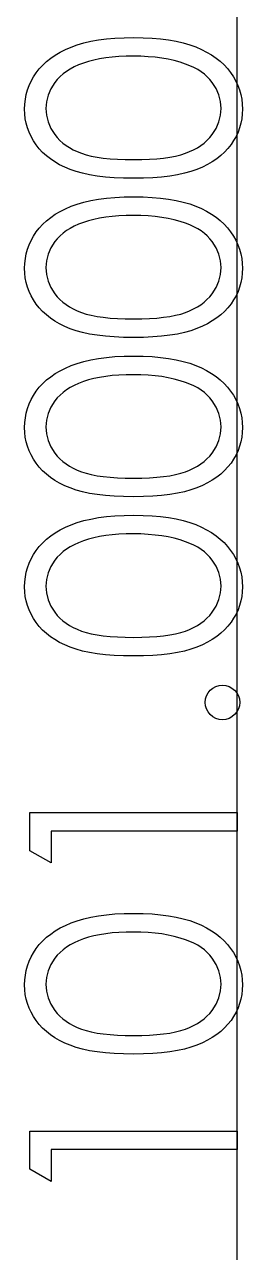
# Model space of a CAD drawing. Header units: millimetres. Extents: x -496 to 15, y 154 to 434.
# Drawn here: x -390.24 to -387.08, y 193.3 to 211.09 of the extents above; entities that cross this region are included whole.
import ezdxf

# ---------------------------------------------------------------- set-up
doc = ezdxf.new("R2010")
doc.units = ezdxf.units.MM

msp = doc.modelspace()

# ---------------------------------------------------------------- linework, layer by layer
at = {"color": 7, "linetype": 'Continuous'}
msp.add_line((-387.161, 164.056), (-387.161, 293.248), dxfattribs=at)
at = {"color": 7, "linetype": 'Continuous', "flags": 128}
for points in [[(-388.66, 208.863), (-388.804, 208.865), (-388.94, 208.871), (-389.068, 208.881), (-389.187, 208.895), (-389.297, 208.913), (-389.4, 208.935), (-389.493, 208.961), (-389.579, 208.99), (-389.657, 209.023), (-389.731, 209.06), (-389.8, 209.1), (-389.864, 209.143), (-389.923, 209.19), (-389.977, 209.239), (-390.026, 209.292), (-390.071, 209.348), (-390.11, 209.407), (-390.144, 209.468), (-390.172, 209.53), (-390.196, 209.594), (-390.215, 209.66), (-390.228, 209.727), (-390.236, 209.795), (-390.238, 209.866), (-390.238, 209.866), (-390.236, 209.938), (-390.227, 210.008), (-390.215, 210.076), (-390.196, 210.143), (-390.172, 210.208), (-390.143, 210.271), (-390.109, 210.333), (-390.07, 210.392), (-390.025, 210.449), (-389.975, 210.504), (-389.92, 210.555), (-389.859, 210.603), (-389.794, 210.648), (-389.722, 210.69), (-389.647, 210.729), (-389.565, 210.765), (-389.477, 210.797), (-389.382, 210.825), (-389.279, 210.848), (-389.17, 210.868), (-389.053, 210.883), (-388.929, 210.893), (-388.798, 210.899), (-388.66, 210.902), (-388.66, 210.902), (-388.522, 210.899), (-388.391, 210.893), (-388.268, 210.883), (-388.152, 210.868), (-388.043, 210.849), (-387.941, 210.826), (-387.847, 210.798), (-387.76, 210.767), (-387.678, 210.731), (-387.603, 210.693), (-387.532, 210.651), (-387.466, 210.606), (-387.406, 210.558), (-387.35, 210.506), (-387.3, 210.452), (-387.255, 210.394), (-387.215, 210.334), (-387.18, 210.272), (-387.151, 210.208), (-387.127, 210.143), (-387.108, 210.077), (-387.095, 210.008), (-387.087, 209.938), (-387.084, 209.866), (-387.084, 209.866), (-387.087, 209.795), (-387.094, 209.727), (-387.108, 209.66), (-387.126, 209.595), (-387.148, 209.531), (-387.177, 209.469), (-387.211, 209.409), (-387.249, 209.351), (-387.293, 209.295), (-387.342, 209.242), (-387.396, 209.193), (-387.456, 209.146), (-387.52, 209.103), (-387.589, 209.063), (-387.663, 209.026), (-387.743, 208.992), (-387.829, 208.962), (-387.923, 208.936), (-388.025, 208.914), (-388.136, 208.896), (-388.255, 208.881), (-388.382, 208.871), (-388.517, 208.865), (-388.66, 208.863)], [(-388.661, 209.133), (-388.541, 209.134), (-388.428, 209.139), (-388.323, 209.146), (-388.225, 209.155), (-388.135, 209.169), (-388.052, 209.184), (-387.977, 209.203), (-387.91, 209.225), (-387.848, 209.249), (-387.79, 209.276), (-387.736, 209.306), (-387.686, 209.338), (-387.639, 209.374), (-387.597, 209.411), (-387.558, 209.452), (-387.523, 209.496), (-387.466, 209.587), (-387.425, 209.681), (-387.4, 209.777), (-387.392, 209.875), (-387.392, 209.875), (-387.4, 209.975), (-387.424, 210.071), (-387.464, 210.163), (-387.52, 210.253), (-387.555, 210.295), (-387.593, 210.335), (-387.635, 210.372), (-387.681, 210.407), (-387.731, 210.439), (-387.786, 210.469), (-387.844, 210.495), (-387.907, 210.519), (-387.907, 210.519), (-387.987, 210.545), (-388.072, 210.569), (-388.16, 210.588), (-388.252, 210.604), (-388.348, 210.616), (-388.448, 210.625), (-388.553, 210.631), (-388.661, 210.633), (-388.661, 210.633), (-388.769, 210.631), (-388.873, 210.627), (-388.971, 210.618), (-389.064, 210.607), (-389.152, 210.593), (-389.235, 210.576), (-389.313, 210.555), (-389.386, 210.532), (-389.455, 210.505), (-389.518, 210.476), (-389.577, 210.445), (-389.631, 210.411), (-389.68, 210.375), (-389.725, 210.336), (-389.765, 210.295), (-389.8, 210.252), (-389.857, 210.161), (-389.898, 210.069), (-389.922, 209.973), (-389.93, 209.875), (-389.93, 209.875), (-389.922, 209.776), (-389.898, 209.679), (-389.857, 209.586), (-389.8, 209.496), (-389.765, 209.452), (-389.727, 209.412), (-389.685, 209.374), (-389.638, 209.339), (-389.588, 209.307), (-389.534, 209.277), (-389.477, 209.25), (-389.415, 209.225), (-389.347, 209.204), (-389.272, 209.185), (-389.189, 209.169), (-389.099, 209.156), (-389.001, 209.146), (-388.895, 209.139), (-388.782, 209.134), (-388.661, 209.133)], [(-388.66, 206.556), (-388.804, 206.558), (-388.94, 206.564), (-389.068, 206.574), (-389.187, 206.588), (-389.297, 206.605), (-389.4, 206.627), (-389.493, 206.653), (-389.579, 206.683), (-389.657, 206.716), (-389.731, 206.752), (-389.8, 206.792), (-389.864, 206.836), (-389.923, 206.882), (-389.977, 206.931), (-390.026, 206.984), (-390.071, 207.041), (-390.11, 207.1), (-390.144, 207.16), (-390.172, 207.222), (-390.196, 207.286), (-390.215, 207.352), (-390.228, 207.419), (-390.236, 207.488), (-390.238, 207.559), (-390.238, 207.559), (-390.236, 207.63), (-390.227, 207.701), (-390.215, 207.768), (-390.196, 207.835), (-390.172, 207.9), (-390.143, 207.963), (-390.109, 208.025), (-390.07, 208.085), (-390.025, 208.142), (-389.975, 208.196), (-389.92, 208.247), (-389.859, 208.295), (-389.794, 208.341), (-389.722, 208.383), (-389.647, 208.421), (-389.565, 208.457), (-389.477, 208.489), (-389.382, 208.517), (-389.279, 208.541), (-389.17, 208.56), (-389.053, 208.575), (-388.929, 208.586), (-388.798, 208.592), (-388.66, 208.594), (-388.66, 208.594), (-388.522, 208.592), (-388.391, 208.586), (-388.268, 208.575), (-388.152, 208.561), (-388.043, 208.541), (-387.941, 208.518), (-387.847, 208.491), (-387.76, 208.459), (-387.678, 208.423), (-387.603, 208.385), (-387.532, 208.344), (-387.466, 208.298), (-387.406, 208.25), (-387.35, 208.199), (-387.3, 208.144), (-387.255, 208.086), (-387.215, 208.026), (-387.18, 207.964), (-387.151, 207.901), (-387.127, 207.836), (-387.108, 207.769), (-387.095, 207.701), (-387.087, 207.63), (-387.084, 207.559), (-387.084, 207.559), (-387.087, 207.488), (-387.094, 207.419), (-387.108, 207.352), (-387.126, 207.287), (-387.148, 207.223), (-387.177, 207.161), (-387.211, 207.101), (-387.249, 207.043), (-387.293, 206.987), (-387.342, 206.934), (-387.396, 206.885), (-387.456, 206.839), (-387.52, 206.795), (-387.589, 206.755), (-387.663, 206.718), (-387.743, 206.684), (-387.829, 206.654), (-387.923, 206.628), (-388.025, 206.606), (-388.136, 206.588), (-388.255, 206.574), (-388.382, 206.564), (-388.517, 206.558), (-388.66, 206.556)], [(-388.661, 206.825), (-388.541, 206.826), (-388.428, 206.831), (-388.323, 206.838), (-388.225, 206.848), (-388.135, 206.861), (-388.052, 206.877), (-387.977, 206.895), (-387.91, 206.917), (-387.848, 206.942), (-387.79, 206.969), (-387.736, 206.998), (-387.686, 207.03), (-387.639, 207.066), (-387.597, 207.104), (-387.558, 207.145), (-387.523, 207.188), (-387.466, 207.279), (-387.425, 207.373), (-387.4, 207.469), (-387.392, 207.568), (-387.392, 207.568), (-387.4, 207.667), (-387.424, 207.763), (-387.464, 207.856), (-387.52, 207.945), (-387.555, 207.988), (-387.593, 208.027), (-387.635, 208.065), (-387.681, 208.1), (-387.731, 208.131), (-387.786, 208.161), (-387.844, 208.187), (-387.907, 208.211), (-387.907, 208.211), (-387.987, 208.238), (-388.072, 208.261), (-388.16, 208.28), (-388.252, 208.297), (-388.348, 208.309), (-388.448, 208.318), (-388.553, 208.323), (-388.661, 208.325), (-388.661, 208.325), (-388.769, 208.323), (-388.873, 208.319), (-388.971, 208.311), (-389.064, 208.3), (-389.152, 208.285), (-389.235, 208.268), (-389.313, 208.247), (-389.386, 208.224), (-389.455, 208.198), (-389.518, 208.169), (-389.577, 208.137), (-389.631, 208.104), (-389.68, 208.068), (-389.725, 208.029), (-389.765, 207.988), (-389.8, 207.945), (-389.857, 207.854), (-389.898, 207.761), (-389.922, 207.666), (-389.93, 207.568), (-389.93, 207.568), (-389.922, 207.469), (-389.898, 207.372), (-389.857, 207.279), (-389.8, 207.188), (-389.765, 207.145), (-389.727, 207.104), (-389.685, 207.067), (-389.638, 207.032), (-389.588, 206.999), (-389.534, 206.969), (-389.477, 206.942), (-389.415, 206.917), (-389.347, 206.896), (-389.272, 206.877), (-389.189, 206.861), (-389.099, 206.848), (-389.001, 206.838), (-388.895, 206.831), (-388.782, 206.826), (-388.661, 206.825)], [(-388.66, 204.248), (-388.804, 204.25), (-388.94, 204.256), (-389.068, 204.266), (-389.187, 204.28), (-389.297, 204.297), (-389.4, 204.32), (-389.493, 204.345), (-389.579, 204.375), (-389.657, 204.408), (-389.731, 204.445), (-389.8, 204.485), (-389.864, 204.528), (-389.923, 204.574), (-389.977, 204.624), (-390.026, 204.676), (-390.071, 204.733), (-390.11, 204.792), (-390.144, 204.853), (-390.172, 204.914), (-390.196, 204.979), (-390.215, 205.044), (-390.228, 205.112), (-390.236, 205.18), (-390.238, 205.251), (-390.238, 205.251), (-390.236, 205.323), (-390.227, 205.393), (-390.215, 205.461), (-390.196, 205.527), (-390.172, 205.592), (-390.143, 205.655), (-390.109, 205.717), (-390.07, 205.777), (-390.025, 205.834), (-389.975, 205.889), (-389.92, 205.94), (-389.859, 205.988), (-389.794, 206.033), (-389.722, 206.075), (-389.647, 206.113), (-389.565, 206.149), (-389.477, 206.181), (-389.382, 206.21), (-389.279, 206.233), (-389.17, 206.252), (-389.053, 206.267), (-388.929, 206.278), (-388.798, 206.284), (-388.66, 206.286), (-388.66, 206.286), (-388.522, 206.284), (-388.391, 206.278), (-388.268, 206.267), (-388.152, 206.253), (-388.043, 206.234), (-387.941, 206.21), (-387.847, 206.183), (-387.76, 206.151), (-387.678, 206.116), (-387.603, 206.077), (-387.532, 206.036), (-387.466, 205.991), (-387.406, 205.943), (-387.35, 205.891), (-387.3, 205.836), (-387.255, 205.779), (-387.215, 205.719), (-387.18, 205.657), (-387.151, 205.593), (-387.127, 205.528), (-387.108, 205.461), (-387.095, 205.393), (-387.087, 205.323), (-387.084, 205.251), (-387.084, 205.251), (-387.087, 205.18), (-387.094, 205.112), (-387.108, 205.044), (-387.126, 204.979), (-387.148, 204.916), (-387.177, 204.854), (-387.211, 204.794), (-387.249, 204.735), (-387.293, 204.679), (-387.342, 204.627), (-387.396, 204.577), (-387.456, 204.531), (-387.52, 204.488), (-387.589, 204.448), (-387.663, 204.41), (-387.743, 204.377), (-387.829, 204.347), (-387.923, 204.32), (-388.025, 204.298), (-388.136, 204.28), (-388.255, 204.266), (-388.382, 204.256), (-388.517, 204.25), (-388.66, 204.248)], [(-388.661, 204.517), (-388.541, 204.518), (-388.428, 204.523), (-388.323, 204.53), (-388.225, 204.54), (-388.135, 204.553), (-388.052, 204.569), (-387.977, 204.588), (-387.91, 204.609), (-387.848, 204.634), (-387.79, 204.661), (-387.736, 204.69), (-387.686, 204.723), (-387.639, 204.758), (-387.597, 204.796), (-387.558, 204.837), (-387.523, 204.88), (-387.466, 204.972), (-387.425, 205.065), (-387.4, 205.161), (-387.392, 205.26), (-387.392, 205.26), (-387.4, 205.359), (-387.424, 205.455), (-387.464, 205.548), (-387.52, 205.637), (-387.555, 205.68), (-387.593, 205.72), (-387.635, 205.757), (-387.681, 205.792), (-387.731, 205.824), (-387.786, 205.853), (-387.844, 205.88), (-387.907, 205.904), (-387.907, 205.904), (-387.987, 205.93), (-388.072, 205.954), (-388.16, 205.973), (-388.252, 205.989), (-388.348, 206.001), (-388.448, 206.01), (-388.553, 206.015), (-388.661, 206.017), (-388.661, 206.017), (-388.769, 206.015), (-388.873, 206.011), (-388.971, 206.003), (-389.064, 205.992), (-389.152, 205.978), (-389.235, 205.961), (-389.313, 205.94), (-389.386, 205.916), (-389.455, 205.89), (-389.518, 205.861), (-389.577, 205.83), (-389.631, 205.796), (-389.68, 205.76), (-389.725, 205.721), (-389.765, 205.68), (-389.8, 205.637), (-389.857, 205.546), (-389.898, 205.454), (-389.922, 205.358), (-389.93, 205.26), (-389.93, 205.26), (-389.922, 205.161), (-389.898, 205.064), (-389.857, 204.971), (-389.8, 204.88), (-389.765, 204.837), (-389.727, 204.797), (-389.685, 204.759), (-389.638, 204.724), (-389.588, 204.692), (-389.534, 204.661), (-389.477, 204.634), (-389.415, 204.61), (-389.347, 204.588), (-389.272, 204.57), (-389.189, 204.553), (-389.099, 204.541), (-389.001, 204.53), (-388.895, 204.523), (-388.782, 204.518), (-388.661, 204.517)], [(-388.66, 201.94), (-388.804, 201.942), (-388.94, 201.948), (-389.068, 201.958), (-389.187, 201.972), (-389.297, 201.99), (-389.4, 202.012), (-389.493, 202.038), (-389.579, 202.067), (-389.657, 202.1), (-389.731, 202.137), (-389.8, 202.177), (-389.864, 202.22), (-389.923, 202.267), (-389.977, 202.316), (-390.026, 202.369), (-390.071, 202.425), (-390.11, 202.484), (-390.144, 202.545), (-390.172, 202.607), (-390.196, 202.671), (-390.215, 202.737), (-390.228, 202.804), (-390.236, 202.872), (-390.238, 202.943), (-390.238, 202.943), (-390.236, 203.015), (-390.227, 203.085), (-390.215, 203.153), (-390.196, 203.22), (-390.172, 203.285), (-390.143, 203.348), (-390.109, 203.41), (-390.07, 203.469), (-390.025, 203.526), (-389.975, 203.581), (-389.92, 203.632), (-389.859, 203.68), (-389.794, 203.725), (-389.722, 203.767), (-389.647, 203.806), (-389.565, 203.842), (-389.477, 203.874), (-389.382, 203.902), (-389.279, 203.925), (-389.17, 203.945), (-389.053, 203.96), (-388.929, 203.97), (-388.798, 203.976), (-388.66, 203.979), (-388.66, 203.979), (-388.522, 203.976), (-388.391, 203.97), (-388.268, 203.96), (-388.152, 203.945), (-388.043, 203.926), (-387.941, 203.902), (-387.847, 203.875), (-387.76, 203.844), (-387.678, 203.808), (-387.603, 203.77), (-387.532, 203.728), (-387.466, 203.683), (-387.406, 203.635), (-387.35, 203.583), (-387.3, 203.529), (-387.255, 203.471), (-387.215, 203.411), (-387.18, 203.349), (-387.151, 203.285), (-387.127, 203.22), (-387.108, 203.154), (-387.095, 203.085), (-387.087, 203.015), (-387.084, 202.943), (-387.084, 202.943), (-387.087, 202.872), (-387.094, 202.804), (-387.108, 202.737), (-387.126, 202.672), (-387.148, 202.608), (-387.177, 202.546), (-387.211, 202.486), (-387.249, 202.428), (-387.293, 202.372), (-387.342, 202.319), (-387.396, 202.27), (-387.456, 202.223), (-387.52, 202.18), (-387.589, 202.14), (-387.663, 202.103), (-387.743, 202.069), (-387.829, 202.039), (-387.923, 202.012), (-388.025, 201.991), (-388.136, 201.973), (-388.255, 201.958), (-388.382, 201.948), (-388.517, 201.942), (-388.66, 201.94)], [(-388.661, 202.21), (-388.541, 202.211), (-388.428, 202.216), (-388.323, 202.223), (-388.225, 202.232), (-388.135, 202.246), (-388.052, 202.261), (-387.977, 202.28), (-387.91, 202.301), (-387.848, 202.326), (-387.79, 202.353), (-387.736, 202.383), (-387.686, 202.415), (-387.639, 202.451), (-387.597, 202.488), (-387.558, 202.529), (-387.523, 202.573), (-387.466, 202.664), (-387.425, 202.758), (-387.4, 202.854), (-387.392, 202.952), (-387.392, 202.952), (-387.4, 203.051), (-387.424, 203.148), (-387.464, 203.24), (-387.52, 203.33), (-387.555, 203.372), (-387.593, 203.412), (-387.635, 203.449), (-387.681, 203.484), (-387.731, 203.516), (-387.786, 203.545), (-387.844, 203.572), (-387.907, 203.596), (-387.907, 203.596), (-387.987, 203.622), (-388.072, 203.646), (-388.16, 203.665), (-388.252, 203.681), (-388.348, 203.693), (-388.448, 203.702), (-388.553, 203.708), (-388.661, 203.71), (-388.661, 203.71), (-388.769, 203.708), (-388.873, 203.704), (-388.971, 203.695), (-389.064, 203.684), (-389.152, 203.67), (-389.235, 203.653), (-389.313, 203.632), (-389.386, 203.609), (-389.455, 203.582), (-389.518, 203.553), (-389.577, 203.522), (-389.631, 203.488), (-389.68, 203.452), (-389.725, 203.413), (-389.765, 203.372), (-389.8, 203.329), (-389.857, 203.238), (-389.898, 203.146), (-389.922, 203.05), (-389.93, 202.952), (-389.93, 202.952), (-389.922, 202.853), (-389.898, 202.756), (-389.857, 202.663), (-389.8, 202.573), (-389.765, 202.529), (-389.727, 202.489), (-389.685, 202.451), (-389.638, 202.416), (-389.588, 202.384), (-389.534, 202.354), (-389.477, 202.327), (-389.415, 202.302), (-389.347, 202.28), (-389.272, 202.262), (-389.189, 202.246), (-389.099, 202.233), (-389.001, 202.223), (-388.895, 202.216), (-388.782, 202.211), (-388.661, 202.21)], [(-387.623, 201.267), (-387.618, 201.317), (-387.605, 201.363), (-387.582, 201.405), (-387.55, 201.444), (-387.511, 201.476), (-387.469, 201.499), (-387.423, 201.512), (-387.373, 201.517), (-387.373, 201.517), (-387.323, 201.512), (-387.277, 201.499), (-387.235, 201.476), (-387.197, 201.444), (-387.164, 201.405), (-387.141, 201.363), (-387.127, 201.317), (-387.123, 201.267), (-387.123, 201.267), (-387.127, 201.217), (-387.141, 201.172), (-387.164, 201.129), (-387.197, 201.091), (-387.235, 201.059), (-387.277, 201.036), (-387.323, 201.022), (-387.373, 201.017), (-387.373, 201.017), (-387.423, 201.022), (-387.469, 201.036), (-387.511, 201.059), (-387.55, 201.091), (-387.582, 201.129), (-387.605, 201.172), (-387.618, 201.217), (-387.623, 201.267)], [(-390.161, 199.116), (-390.161, 199.671), (-390.161, 199.671), (-387.161, 199.671), (-387.161, 199.671), (-387.161, 199.402), (-387.161, 199.402), (-389.853, 199.402), (-389.853, 199.402), (-389.853, 198.94), (-389.853, 198.94), (-390.161, 199.116)], [(-388.66, 196.171), (-388.804, 196.173), (-388.94, 196.179), (-389.068, 196.189), (-389.187, 196.203), (-389.297, 196.22), (-389.4, 196.243), (-389.493, 196.268), (-389.579, 196.298), (-389.657, 196.331), (-389.731, 196.368), (-389.8, 196.408), (-389.864, 196.451), (-389.923, 196.497), (-389.977, 196.547), (-390.026, 196.6), (-390.071, 196.656), (-390.11, 196.715), (-390.144, 196.776), (-390.172, 196.838), (-390.196, 196.902), (-390.215, 196.967), (-390.228, 197.035), (-390.236, 197.103), (-390.238, 197.174), (-390.238, 197.174), (-390.236, 197.246), (-390.227, 197.316), (-390.215, 197.384), (-390.196, 197.451), (-390.172, 197.515), (-390.143, 197.579), (-390.109, 197.64), (-390.07, 197.7), (-390.025, 197.757), (-389.975, 197.812), (-389.92, 197.863), (-389.859, 197.911), (-389.794, 197.956), (-389.722, 197.998), (-389.647, 198.036), (-389.565, 198.073), (-389.477, 198.104), (-389.382, 198.133), (-389.279, 198.156), (-389.17, 198.175), (-389.053, 198.19), (-388.929, 198.201), (-388.798, 198.207), (-388.66, 198.21), (-388.66, 198.21), (-388.522, 198.207), (-388.391, 198.201), (-388.268, 198.19), (-388.152, 198.176), (-388.043, 198.157), (-387.941, 198.133), (-387.847, 198.106), (-387.76, 198.074), (-387.678, 198.039), (-387.603, 198), (-387.532, 197.959), (-387.466, 197.914), (-387.406, 197.866), (-387.35, 197.814), (-387.3, 197.759), (-387.255, 197.702), (-387.215, 197.642), (-387.18, 197.58), (-387.151, 197.516), (-387.127, 197.451), (-387.108, 197.384), (-387.095, 197.316), (-387.087, 197.246), (-387.084, 197.174), (-387.084, 197.174), (-387.087, 197.103), (-387.094, 197.035), (-387.108, 196.967), (-387.126, 196.902), (-387.148, 196.839), (-387.177, 196.777), (-387.211, 196.717), (-387.249, 196.658), (-387.293, 196.603), (-387.342, 196.55), (-387.396, 196.5), (-387.456, 196.454), (-387.52, 196.411), (-387.589, 196.371), (-387.663, 196.333), (-387.743, 196.3), (-387.829, 196.27), (-387.923, 196.243), (-388.025, 196.222), (-388.136, 196.204), (-388.255, 196.189), (-388.382, 196.179), (-388.517, 196.173), (-388.66, 196.171)], [(-388.661, 196.44), (-388.541, 196.442), (-388.428, 196.446), (-388.323, 196.454), (-388.225, 196.463), (-388.135, 196.476), (-388.052, 196.492), (-387.977, 196.511), (-387.91, 196.532), (-387.848, 196.557), (-387.79, 196.584), (-387.736, 196.613), (-387.686, 196.646), (-387.639, 196.681), (-387.597, 196.719), (-387.558, 196.76), (-387.523, 196.803), (-387.466, 196.895), (-387.425, 196.988), (-387.4, 197.085), (-387.392, 197.183), (-387.392, 197.183), (-387.4, 197.282), (-387.424, 197.378), (-387.464, 197.471), (-387.52, 197.561), (-387.555, 197.603), (-387.593, 197.643), (-387.635, 197.68), (-387.681, 197.715), (-387.731, 197.747), (-387.786, 197.776), (-387.844, 197.803), (-387.907, 197.827), (-387.907, 197.827), (-387.987, 197.853), (-388.072, 197.877), (-388.16, 197.896), (-388.252, 197.912), (-388.348, 197.924), (-388.448, 197.933), (-388.553, 197.939), (-388.661, 197.94), (-388.661, 197.94), (-388.769, 197.939), (-388.873, 197.934), (-388.971, 197.926), (-389.064, 197.915), (-389.152, 197.901), (-389.235, 197.884), (-389.313, 197.863), (-389.386, 197.839), (-389.455, 197.813), (-389.518, 197.784), (-389.577, 197.753), (-389.631, 197.719), (-389.68, 197.683), (-389.725, 197.644), (-389.765, 197.603), (-389.8, 197.56), (-389.857, 197.469), (-389.898, 197.377), (-389.922, 197.281), (-389.93, 197.183), (-389.93, 197.183), (-389.922, 197.084), (-389.898, 196.987), (-389.857, 196.894), (-389.8, 196.803), (-389.765, 196.76), (-389.727, 196.72), (-389.685, 196.682), (-389.638, 196.647), (-389.588, 196.615), (-389.534, 196.585), (-389.477, 196.558), (-389.415, 196.533), (-389.347, 196.511), (-389.272, 196.493), (-389.189, 196.476), (-389.099, 196.464), (-389.001, 196.454), (-388.895, 196.446), (-388.782, 196.442), (-388.661, 196.44)], [(-390.161, 194.501), (-390.161, 195.056), (-390.161, 195.056), (-387.161, 195.056), (-387.161, 195.056), (-387.161, 194.786), (-387.161, 194.786), (-389.853, 194.786), (-389.853, 194.786), (-389.853, 194.325), (-389.853, 194.325), (-390.161, 194.501)]]:
    msp.add_lwpolyline(points, dxfattribs=at)

doc.saveas('drawing.dxf')
